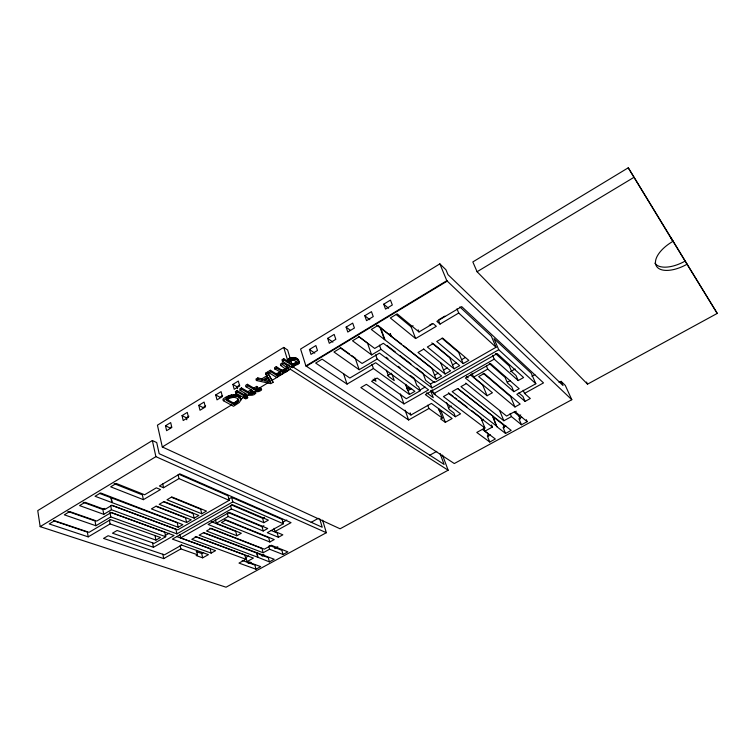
<?xml version="1.0" encoding="UTF-8"?>
<svg xmlns="http://www.w3.org/2000/svg" width="755" height="755" viewBox="0 0 755 755"><rect width="100%" height="100%" fill="white"/><g stroke="black" fill="none" stroke-linecap="round" stroke-linejoin="round"><path stroke-width="1.13" d="M286.4 369.733L280.879 365.571L280.435 364.108L282.2 363.032C289.354 364.401 291.09 372.753 282.634 372.253L281.974 374.112L277.349 375.764L278.161 376.264L276.424 377.321L269.073 372.772L268.648 371.309L270.384 370.252L275.877 373.668L276.311 375.122C283.134 374.659 279.954 370.95 274.962 369.186L274.527 367.713L276.283 366.647L281.681 370.11L282.125 371.564L285.947 370.318L285.966 367.996L285.012 369.195L281.681 370.11M288.608 369.412L288.174 367.496M297.064 363.127L296.649 361.267C298.442 364.07 294.28 365.203 292.336 365.448L288.24 362.796C290.194 359.842 295.432 359.182 297.093 362.73M299.197 363.061C298.933 357.493 289.599 358.078 287.24 362.155L284.173 360.163L283.729 358.7L281.964 359.776L282.408 361.249L292.355 367.647L294.101 366.59L293.355 366.1L298.282 364.231L299.197 363.061L298.744 361.607C298.48 356.039 289.156 356.605 286.796 360.682L287.24 362.155M240.892 400.018L239.25 402.557L233.503 406.284L223.329 400.688L222.942 399.225C227.368 395.082 239.845 391.128 240.892 400.018L240.156 396.998M288.165 367.959L288.448 369.856M226.868 399.329L233.729 403.132L236.938 401.028L238.306 399.008L238.703 400.461L237.325 402.472L234.116 404.586L226.273 400.254C229.671 397.725 235.551 395.592 238.608 399.659L238.703 400.461M275.877 373.668L278.501 373.074L280.086 371.847M288.608 361.862L291.892 363.986L294.676 363.249L296.611 361.664M254.548 392.647L251.33 394.374L250.49 394.299L250.084 392.845L251.802 392.713L254.142 391.194L254.548 392.647L255.69 393.308C253.227 396.469 249.244 394.752 246.545 395.46L245.498 394.856L245.092 393.402M260.041 387.617L260.456 389.061L258.106 390.59L256.389 390.722L255.983 389.269L257.7 389.136L260.041 387.617L261.173 388.287L261.589 389.731C259.125 392.911 255.133 391.175 252.434 391.883L251.396 391.279L250.99 389.816L252.028 390.429M254.539 392.402L255.275 391.864L255.69 393.308M292.336 365.448L287.617 349.999L283.71 347.413L157.436 425.178L162.297 446.96L340.09 528.793L448.149 470.214L442.524 455.123M165.496 425.773L170.687 422.583L171.819 427.49L166.61 430.671L165.496 425.773L169.837 427.877L171.555 426.82M182.04 415.618L187.287 412.39L188.467 417.298L183.201 420.516L182.04 415.618L186.325 417.789L186.787 419.742M198.782 405.341L204.095 402.075L205.332 406.983L199.999 410.248L198.782 405.341L203.01 407.577L205.653 405.954M215.722 394.94L221.102 391.637L222.404 396.564L217.006 399.867L215.722 394.94L219.894 397.234L222.574 395.601M232.88 384.408L238.325 381.067L239.665 385.975L234.201 389.316L232.88 384.408L236.985 386.777L237.514 388.731M186.325 417.789L188.939 416.184M236.985 386.777L239.694 385.116M561.107 381.341L563.003 385.522L447.97 274.612L445.95 269.771L439.854 263.863L300.584 349.055L305.888 365.92L454.302 463.542L571.809 399.716L565.287 385.399L561.107 381.341L559.049 382.474M319.714 518.817L322.215 527.245L159.173 453.698L156.71 442.553L152.359 440.543L37.75 510.606L40.166 526.641L226.038 587.201L326.339 532.709L322.602 520.148M282.408 361.249L284.173 360.163M237.061 390.599L235.352 391.647L235.749 393.11L243.327 397.413L245.016 396.384L244.62 394.931L237.061 390.599L237.457 392.072L245.016 396.384M250.49 394.299L249.329 393.761L252.142 392.053L251.104 391.449L248.348 393.128L247.942 391.675L241.449 387.919L239.741 388.967L240.147 390.429L246.64 394.157L245.498 394.856M256.389 390.722L255.237 390.184L258.059 388.466L257.03 387.853L254.256 389.542L253.84 388.089L247.385 384.295L245.677 385.343L246.083 386.805L252.548 390.58L251.396 391.279M265.543 373.206L267.062 375.66L261.834 378.85L257.814 377.925L255.973 379.048L256.389 380.511L270.856 383.653L273.084 382.304L267.478 372.026L265.543 373.206L267.487 377.123L262.249 380.312L258.229 379.397L256.389 380.511M223.329 400.688C227.963 397.243 236.4 393.213 240.798 398.961M235.749 393.11L237.457 392.072M240.147 390.429L241.855 389.382L248.348 393.128M246.083 386.805L247.791 385.758L254.256 389.542M265.968 374.669L267.902 373.489L267.478 372.026M269.073 372.772L270.818 371.715L276.311 375.122M274.962 369.186L276.717 368.11L282.125 371.564M280.879 365.571L282.634 364.495L288.608 368.95M309.446 349.48L315.873 345.564L317.468 350.471L311.013 354.388L309.446 349.48L314.769 353.113M327.661 338.372L334.172 334.408L335.824 339.316L329.293 343.289L327.661 338.372L332.88 342.109M346.111 327.123L352.698 323.112L354.416 328.019L347.8 332.04L346.111 327.123L350.377 330.331M364.788 315.741L371.46 311.664L373.244 316.581L366.543 320.648L364.788 315.741L369.808 319.686M383.71 304.199L390.467 300.075L392.317 304.992L385.531 309.116L383.71 304.199L388.617 308.267M247.942 391.675L250.698 389.995L251.736 390.599M253.84 388.089L256.615 386.4L257.653 387.013L258.059 388.466M245.988 395.573L244.063 396.743L244.469 398.196L245.771 398.933L247.697 397.772L247.291 396.318L245.988 395.573L246.394 397.026L247.697 397.772M162.297 446.96L231.879 404.737M233.89 403.51L236.919 401.669M240.949 399.225L249.018 394.327M252.047 392.496L254.067 391.269M256.077 390.042L268.176 382.7M272.215 380.256L290.364 369.242L448.149 470.214M244.469 398.196L246.394 397.026M628.254 167.799L472.838 261.938L477.084 271.734L587.513 384.163L717.25 313.41L628.254 167.799L672.941 241.364A27.265 13.42 -29.1 0 0 656.472 266.213A27.265 13.42 -29.1 0 0 687.012 264.25L717.25 313.41M40.166 526.641L155.889 456.662L326.339 532.709M305.888 365.92L446.818 280.7L571.809 399.716M306.37 366.241L447.234 281.086M376.707 325.122L401.613 344.242M477.084 271.734L633.672 177.51M99.396 493.355L177.217 522.734L178.227 527.292L182.842 524.64L100.557 492.94L95.036 496.271L178.227 527.292M390.731 335.928L378.029 325.405L371.318 329.454L436.097 379.17L441.618 376.009L390.731 335.928L389.948 333.786M83.126 502.292L102.878 509.512L104.803 508.37M396.356 314.665L411.173 326.915L413.079 325.782M178.954 474.291L228.029 495.771L229.18 500.329L177.727 529.84L111.9 505.255L104.747 509.521L85.041 502.301L79.586 505.595L103.765 514.325L111.466 509.738L176.934 533.86L232.804 501.896L283.351 523.772L267.279 532.681L278.406 537.277L282.851 534.823L274.971 531.529L274.093 528.311M459.87 306.945L491.316 336.145L496.044 347.262L434.493 382.558L383.342 343.28L374.688 348.451L359.163 336.796L352.528 340.798L371.649 354.897L380.954 349.357L431.954 387.919L498.725 349.716L535.842 383.748L516.835 394.289L525.065 401.405L530.312 398.508L524.508 393.412L523.149 390.259M429.302 325.367L431.992 323.772M439.306 319.431L444.884 316.128M418.987 331.964L433.143 323.565L436.315 326.302L415.618 338.551L390.344 317.968L397.149 313.863L418.987 331.964L418.166 329.841M165.722 536.72L154.114 543.383L117.091 530.482L112.457 533.19L153.463 547.299L174.084 535.493L111.202 512.513L96.791 521.073L69.705 511.569L64.307 514.816L95.885 525.735L110.787 516.911L165.722 536.72L164.75 532.181L109.89 512.135L110.787 516.911M359.172 369.714L377.151 359.059L420.167 390.779L406.303 398.725L377.141 378.038L371.583 381.294L403.972 403.925L428.557 389.863L379.482 353.113L362.079 363.457L340.524 348.046L333.974 352L359.172 369.714L355.171 358.059L351.434 355.388M524.508 393.412L543.506 382.898L461.701 306.624L436.871 321.356L440.023 324.103L458.719 313.042L496.044 347.262M143.384 499.668L160.485 489.551L156.313 487.834L144.63 494.761L116.261 483.464L110.674 486.833L143.384 499.668L142.393 494.893L114.09 483.644M274.971 531.529L291.043 522.639L179.85 473.866L159.38 486.012L163.552 487.739L178.982 478.604L229.18 500.329M110.523 519.629L89.052 532.332L54.539 520.723L49.207 523.942L88.203 536.862L110.117 523.932L155.936 540.099L160.475 537.494L110.315 519.572M347.045 384.106L373.432 368.534L409.474 394.469L414.891 391.354L375.707 362.73L349.829 378.038L322.121 359.154L315.656 363.061L347.045 384.106L343.525 373.574M423.753 349.112L418.006 352.481L445.072 374.018L450.622 370.828L423.564 349.018M387.353 375.735L391.609 373.244M406.954 388.834L408.946 387.683L410.758 389.004M452.538 364.882L456.256 362.74M461.607 359.663L465.335 357.511M408.021 390.524L411.626 388.447M434.578 375.226L438.249 373.112M443.525 370.063L447.215 367.94M186.608 522.479L191.251 519.817L156.191 506.105L151.415 508.908L186.608 522.479L185.57 517.921L155.917 506.341M194.167 518.147L198.839 515.457L163.986 501.537L159.182 504.349L194.167 518.147L193.11 513.579L163.627 501.811M201.764 513.777L206.464 511.078L171.819 496.932L166.997 499.772L201.764 513.777L200.688 509.21L171.385 497.262M454.104 368.827L459.691 365.618L433.143 343.6L427.358 346.998L454.104 368.827L449.687 357.691L431.832 342.902M463.192 363.608L468.808 360.38L442.59 338.061L436.767 341.468L463.192 363.608L458.7 352.472L441.949 338.231M165.26 535.465L169.177 533.219M228.605 499.093L231.643 497.356L282.153 519.459L283.351 523.772M419.327 390.382L425.131 387.051M416.486 368.195L422.951 373.168L425.678 380.36L430.463 383.993L434.521 381.662M180.69 537.909L231.407 508.974L263.825 522.696L268.393 520.138L232.54 504.755L172.376 539.117L211.164 553.104L215.562 550.65L180.69 537.909L179.935 534.531M433.663 393.695L494.195 359.163L518.175 380.567L523.602 377.538L497.177 353.557L425.339 394.591L455.369 416.741L460.569 413.834L433.663 393.695L432.181 389.797M216.298 523.272L228.152 516.543L263.231 531.01L267.742 528.509L229.246 512.418L208.087 524.461L236.825 535.767L241.326 533.247L216.298 523.272L215.486 519.912M473.574 377.132L487.711 369.11L513.834 391.685L519.166 388.721L490.608 363.627L465.354 378L487.088 395.743L492.42 392.76L473.574 377.132L471.998 373.253M442.213 418.025L428.953 408.483L408.625 419.988L360.862 387.579L366.383 384.342L410.928 415.023L431.407 403.406L452.132 418.544L445.346 422.338L440.59 418.931L442.213 418.025L438.551 408.389M466.392 383.568L460.956 386.645L503.849 420.771L511.456 416.6L521.488 424.763L527.179 421.677L526.32 419.667M181.681 545.072L164.439 554.849L108.135 535.729L103.539 538.419L163.75 558.606L180.889 548.904L197.499 554.765L196.489 550.395M510.455 371.668L515.184 369.006M448.347 407.728L451.367 406.02M197.499 554.765L196.121 555.538L202.68 557.841L208.427 554.642L181.011 544.855M231.351 504.916L262.655 518.326L264.476 517.307M196.215 551.546L201.679 553.5L203.586 552.424M507.454 382.162L510.531 380.445M228.095 512.503L262.079 526.688L263.882 525.678M531.898 376.273L534.88 374.612M282.823 522.224L286.825 520.006M481.69 420.318L483.559 419.289M269.828 541.996L274.254 539.561L226.028 519.921L221.413 522.535L269.828 541.996L268.695 537.739L224.612 519.808M514.957 406.973L520.167 404.104L484.191 373.47L478.689 376.594L514.957 406.973L510.559 396.564L483.087 373.197M429.557 455.331L436.767 451.367M248.669 555.888L245.941 557.388L247.008 561.607L260.702 566.618L255.945 569.204L238.976 563.088L245.904 559.285L244.837 555.057L195.186 536.522M311.173 522.29L318.374 518.326M256.974 553.16L268.318 557.728L269.412 561.88L274.216 559.266L203.68 532.596L199.131 535.172L258.068 557.36L256.974 553.16L203.548 532.785M471.535 410.512L480.765 417.619L484.918 427.972L476.773 432.445L489.759 442.024L495.337 438.995L484.889 431.162L483.653 428.057M484.559 428.604L482.709 429.623L487.447 433.172L488.702 436.305M516.25 411.201L514.353 412.239L518.874 415.977L520.195 419.11M247.008 561.607L253.397 558.096L196.3 536.777L191.789 539.334L245.904 559.285M263.127 552.764L269.592 549.215L283.012 554.491L287.863 551.848L271.385 545.28L264.335 549.159L211.089 528.396L206.521 530.982L263.127 552.764L262.023 548.545L209.814 528.207M484.889 431.162L492.411 427.037L491.571 424.971M258.068 557.36L269.412 561.88M504.368 427.745L503.085 424.621L492.553 416.326L496.752 426.632L492.864 416.156L458.049 388.712M247.942 563.079L249.999 561.956M261.315 555.755L263.372 554.632M274.688 548.432L277.774 546.743M249.103 563.504L251.16 562.381M262.457 556.19L264.514 555.067M518.874 415.977L520.752 414.948M490.127 434.512L487.352 436.022L489.759 442.024M505.878 425.905L503.075 427.434L505.539 433.436L511.173 430.378L457.568 388.57L452.16 391.637L497.073 426.462M521.79 417.213L518.949 418.761L521.488 424.763M270.601 382.209L263.882 380.68L268.1 378.113L270.601 382.209L270.177 380.756L264.58 379.472M53.482 520.733L87.372 532.124L88.203 536.862M67.846 511.446L95.026 520.969L95.885 525.735M176.934 536.626L210.135 548.762L211.164 553.104M242.166 560.408L254.879 565.061L255.945 569.204M111.646 505.34L175.934 529.331L176.934 533.86M211.268 521.658L235.73 531.397L236.825 535.767M269.507 545.412L281.879 550.329L283.012 554.491M271.187 530.482L277.245 533.011L278.406 537.277M260.456 389.061L261.589 389.731M292.77 366.798L444.11 464.438L440.052 453.51M283.729 358.7L286.796 360.682M373.055 379.265L375.952 381.294L374.848 378.142M340.231 347.366L349.565 354.048M438.438 409.616L441.298 411.692L445.346 422.338M426.688 392.77L433.266 397.649L430.595 390.599L435.286 394.119M358.398 336.352L367.506 343.176L371.649 354.897M386.098 357.219L387.966 358.625M398.253 366.345L400.122 367.742M410.409 375.461L414.146 378.264L416.826 385.456L418.695 386.843L420.167 390.779M484.918 427.972L443.421 396.592L448.8 393.544L492.411 427.037M386.909 345.46L395.224 351.849M399.848 355.407L410.937 363.929M448.451 392.77L453.066 396.318M454.916 397.743L456.756 399.159M458.606 400.575L466.92 406.964M496.752 426.632L505.539 433.436M403.444 345.677L431.813 368.044L436.097 379.17M465.759 383.115L506.596 416.062L514.901 411.503L527.179 421.677M466.458 376.301L468.232 377.764M470.591 375.018L482.709 385.059L487.088 395.743M518.864 392.93L522.96 396.488L525.065 401.405M489.287 363.532L505.067 377.368L507.445 382.983L511.711 386.692L513.834 391.685M495.554 353.595L509.285 366.015L511.72 371.677L516.014 375.537L518.175 380.567M687.012 264.25L671.101 238.08L672.941 241.364M268.176 377.472L269.677 379.935M267.902 373.489L273.084 382.304M586.531 382.049L587.513 384.163M535.842 383.748L531.218 373.206L493.997 338.636L498.725 349.716M492.553 355.265L494.195 359.163M510.153 413.495L511.456 416.6M486.465 366.118L487.711 369.11M439.854 263.863L446.818 280.7M499.584 410.437L503.849 420.771M456.983 308.814L458.719 313.042M438.381 319.988L440.023 324.103M440.712 362.881L445.072 374.018M455.369 416.741L453.906 412.966L449.216 409.484L446.545 402.575M411.173 326.915L415.618 338.551M430.463 383.993L431.954 387.919M427.736 405.218L428.953 408.483M390.316 333.559L391.099 335.701M408.946 387.683L409.701 389.731M405.765 384.361L409.474 394.469M405.945 385.494L407.823 390.618M380.558 327.651L384.852 339.439M380.199 327.868L384.484 339.656M410.135 412.843L410.928 415.023M400.367 393.968L403.972 403.925M405.086 410.201L408.625 419.988M391.987 374.291L394.242 380.548L388.665 376.5L386.4 370.205M379.425 345.101L380.954 349.357M375.641 354.822L377.151 359.059M371.951 364.325L373.432 368.534M298.489 359.776L299.329 362.447M297.989 359.21L298.442 360.663M297.272 358.653L297.725 360.116M296.337 358.144L296.791 359.597M295.337 357.776L295.79 359.238M296.404 362.06L296.857 363.514M296.026 362.447L296.47 363.91M294.28 357.577L294.733 359.04M295.469 362.844L295.922 364.297M293.148 357.53L293.601 358.993M294.676 363.249L295.13 364.703M292.006 357.625L292.459 359.097M293.799 363.57L294.252 365.024M290.92 357.87L291.364 359.333M289.882 358.248L290.326 359.71M291.911 366.194L292.355 367.647M288.901 358.767L289.344 360.229M287.636 359.682L288.089 361.154M283.71 347.413L287.702 360.503M289.033 364.873L290.364 369.242M287.995 367.034L288.438 368.497M287.608 366.581L288.051 368.034M286.985 366.109L287.428 367.562M285.815 368.553L286.258 370.016M285.503 368.865L285.947 370.318M285.012 369.195L285.447 370.658M284.39 369.497L284.833 370.96M282.2 363.032L282.634 364.495M283.625 369.752L284.059 371.215M281.445 369.931L281.879 371.384M282.077 372.055L282.512 373.508M281.096 369.695L281.53 371.149M280.086 371.564L280.52 373.3M279.945 372.13L280.379 373.583M279.633 372.432L280.067 373.885M279.142 372.762L279.577 374.225M278.501 373.074L278.935 374.537M276.283 366.647L276.717 368.11M277.717 373.329L278.142 374.782M270.384 370.252L270.818 371.715M267.062 375.66L267.487 377.123M261.834 378.85L262.249 380.312M257.814 377.925L258.229 379.397M259.418 388.136L259.824 389.58M258.71 388.627L259.125 390.08M257.7 389.136L258.106 390.59M256.615 386.4L257.03 387.853M256.823 389.353L257.228 390.807M253.52 391.713L253.925 393.166M252.812 392.204L253.218 393.657M251.802 392.713L252.208 394.167M250.698 389.995L251.104 391.449M250.924 392.93L251.33 394.374M247.385 384.295L247.791 385.758M241.449 387.919L241.855 389.382M239.769 396.526L240.165 397.979M238.571 395.639L238.967 397.092M237.07 395.007L237.466 396.469M237.976 399.848L238.372 401.301M237.523 400.443L237.919 401.896M235.334 394.676L235.72 396.139M236.938 401.028L237.325 402.472M236.136 401.632L236.532 403.085M233.465 394.648L233.852 396.101M235.079 402.321L235.466 403.765M231.587 394.903L231.974 396.366M233.729 403.132L234.116 404.586M230.152 395.299L230.539 396.771M262.655 518.326L263.825 522.696M228.859 395.799L229.256 397.262M268.752 546.054L269.592 549.215M227.548 396.46L227.935 397.923M262.079 526.688L263.231 531.01M226.019 397.347L226.406 398.81M256.974 554.359L257.521 556.463M231.643 497.356L232.804 501.896M230.558 505.586L231.407 508.974M227.312 513.173L228.152 516.543M201.679 553.5L202.68 557.841M178.105 474.782L178.982 478.604M180.143 545.572L180.889 548.904M162.712 483.917L163.552 487.739M152.359 440.543L155.889 456.662M162.806 554.161L163.75 558.606M154.983 535.55L155.936 540.099M152.529 542.769L153.463 547.299M111.24 497.583L112.165 502.415M110.947 497.762L111.863 502.603M110.74 505.888L111.466 509.738M109.409 520.138L110.117 523.932M102.878 509.512L103.765 514.325M685.219 261.041A27.208 13.467 -29.1 0 1 654.849 263.174"/></g></svg>
